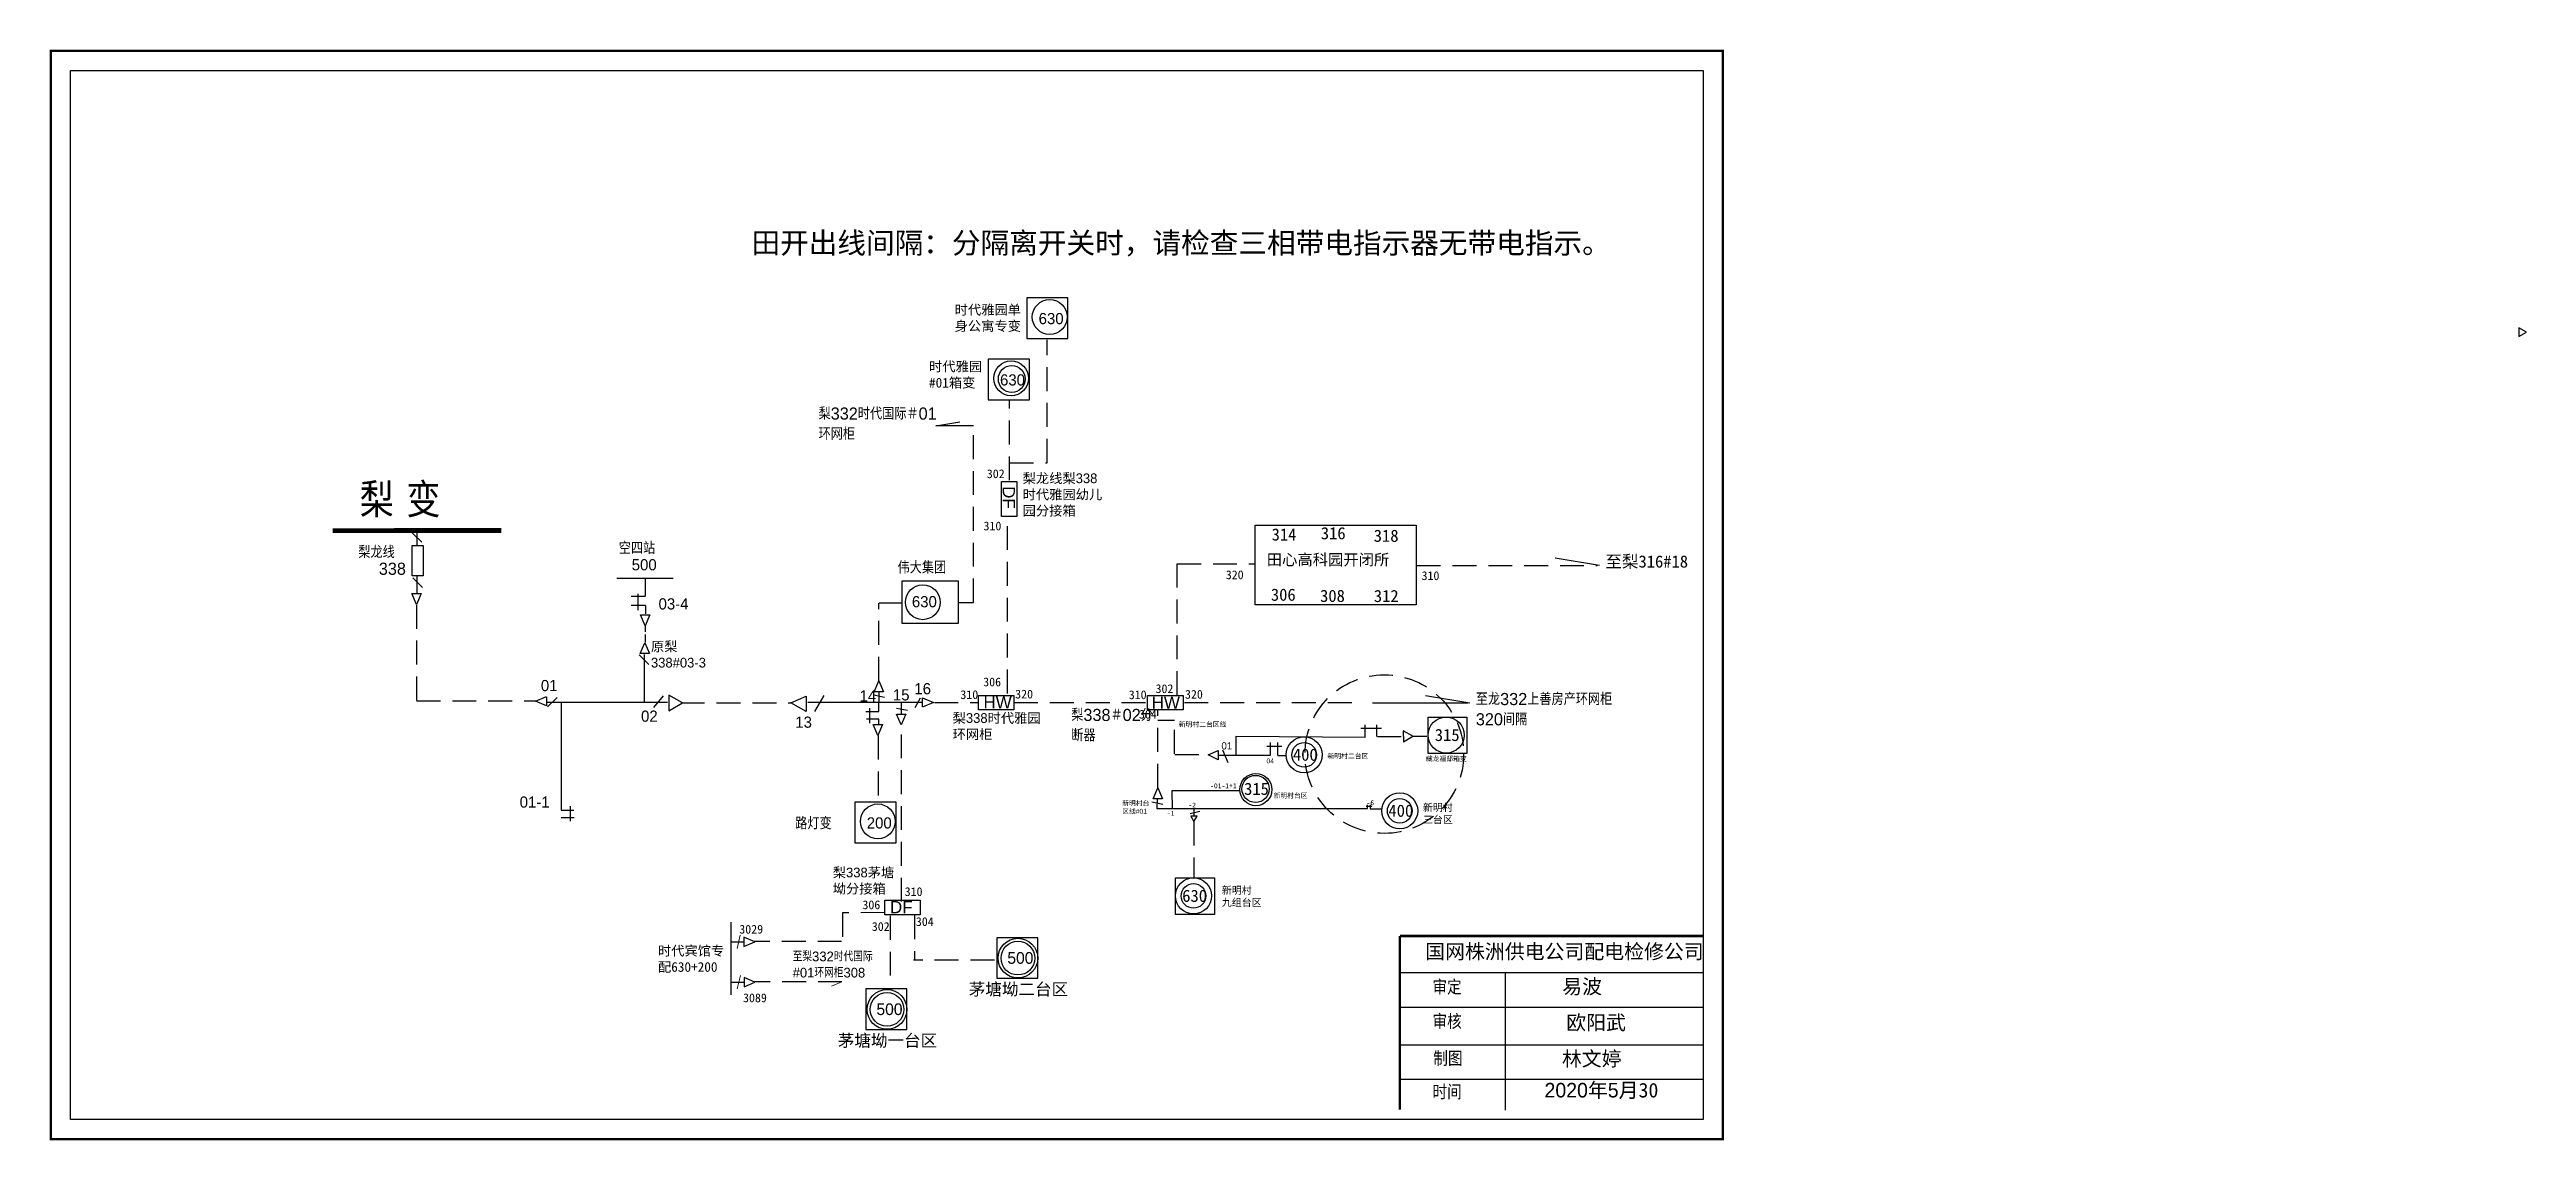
# Model space of a CAD drawing. Extents: x -52 to 458, y 0 to 224.
import ezdxf

# ---------------------------------------------------------------- set-up
doc = ezdxf.new("R2010")
doc.units = 0
doc.header["$LTSCALE"] = 0.774411
doc.header["$MEASUREMENT"] = 0
doc.linetypes.add('ACAD_ISO02W100', pattern=[15, 12, -3])
doc.linetypes.add('DASHED2', pattern=[9.525, 6.35, -3.175])
doc.layers.get('0').update_dxf_attribs({"linetype": 'CONTINUOUS'})
doc.layers.add('0-RefEdit0', color=7, linetype='CONTINUOUS')
doc.layers.add('MiniCADLayer', color=7, linetype='CONTINUOUS', lineweight=20)
doc.styles.add('hztxt_txtstyle_0.00_0_0', font='', dxfattribs={"bigfont": 'hztxt.shx'})
doc.styles.add('hztxt_txtstyle_2.00_0_0', font='', dxfattribs={"height": 2, "bigfont": 'hztxt.shx'})
doc.styles.add('hztxt_txtstyle_2.30_0_0', font='', dxfattribs={"height": 2.3, "bigfont": 'hztxt.shx'})
doc.styles.add('hztxt_txtstyle_2.50_0_0', font='', dxfattribs={"height": 2.5, "bigfont": 'hztxt.shx'})
doc.styles.add('hztxt_txtstyle_3.00_0_0', font='', dxfattribs={"height": 3, "bigfont": 'hztxt.shx'})
doc.styles.get("Standard").update_dxf_attribs({"font": '', "height": 2.5})
doc.styles.add('字体', font='simkai_0.ttf', dxfattribs={"height": 2.5})
doc.styles.add('楷体_GB2312_txtstyle_2.31_0_0', font='simkai_0.ttf', dxfattribs={"height": 2.31})
doc.styles.get('hztxt_txtstyle_0.00_0_0').set_extended_font_data('hztxt')
doc.styles.get('hztxt_txtstyle_2.00_0_0').set_extended_font_data('hztxt')
doc.styles.get('hztxt_txtstyle_2.30_0_0').set_extended_font_data('hztxt')
doc.styles.get('hztxt_txtstyle_2.50_0_0').set_extended_font_data('hztxt')
doc.styles.get('hztxt_txtstyle_3.00_0_0').set_extended_font_data('hztxt')
doc.styles.get('Standard').set_extended_font_data('SimSun')

msp = doc.modelspace()

# ---------------------------------------------------------------- linework, layer by layer
at = {"color": 7, "linetype": 'DASHED2'}
for p, q in [((153.54, 139.15), (153.54, 164.47)), ((145.8, 135.53), (145.8, 151.95)), ((138.33, 110.4), (138.33, 146.77)), ((145.79, 139.13), (153.54, 139.15)), ((145.36, 91.7), (145.36, 128.07)), ((180.26, 91.33), (180.26, 118.33)), ((118.9, 94.3), (118.9, 110.23)), ((130.32, 89.79), (139.35, 89.79)), ((146.71, 89.79), (174.07, 89.79)), ((176.25, 72.29), (176.25, 88.22)), ((181.75, 89.79), (218.13, 89.79)), ((118.73, 83.01), (118.73, 69.47)), ((123.57, 48.84), (123.57, 85.21)), ((179.74, 79.28), (179.74, 86.02)), ((192.39, 78.97), (192.39, 82.88)), ((218.05, 84.55), (222.29, 84.55)), ((218.95, 82.75), (218.95, 85.2)), ((221.36, 82.79), (221.36, 85.23)), ((221.44, 82.79), (226.8, 82.8)), ((228.79, 82.88), (231.65, 82.88)), ((179.78, 79.13), (186.62, 79.13)), ((120.07, 46.59), (111.42, 46.54)), ((111.42, 46.54), (111.42, 40.59)), ((121.24, 45.92), (121.24, 31.2)), ((126.19, 46.03), (126.19, 36.79)), ((111.24, 40.62), (93.34, 40.62)), ((142.66, 36.81), (126.02, 36.81)), ((111.29, 32.31), (93.39, 32.31))]:
    msp.add_line(p, q, dxfattribs=at)
at = {"color": 0, "linetype": 'Continuous'}
for p, q in [((138.33, 146.77), (130.6, 146.77)), ((130.63, 146.77), (135.56, 147.57)), ((267.11, 117.98), (257.99, 119.5)), ((118.94, 110.34), (123.67, 110.34)), ((135.24, 110.4), (138.33, 110.4)), ((117.96, 92.03), (118.92, 94.27)), ((119.88, 92.03), (117.96, 92.03)), ((118.92, 94.27), (119.88, 92.03)), ((118.92, 91.99), (118.92, 89.8)), ((74.53, 91.2), (72.52, 88.8)), ((75.69, 91.33), (75.69, 88.09)), ((78.48, 89.78), (75.69, 91.33)), ((75.69, 88.09), (78.48, 89.78)), ((100.76, 89.78), (103.92, 91.15)), ((103.95, 87.95), (100.76, 89.78)), ((103.92, 91.15), (103.95, 87.95)), ((107.58, 91.29), (105.67, 87.96)), ((116.18, 87.97), (118.87, 87.97)), ((116.99, 88.64), (116.99, 85.55)), ((117.84, 91.37), (120.08, 90.92)), ((118.87, 87.97), (118.87, 89.71)), ((220.47, 89.72), (240.02, 89.72)), ((240.46, 89.69), (231.34, 91.21)), ((118.87, 86.36), (116.32, 86.36)), ((118.71, 83.04), (117.75, 85.27)), ((117.82, 85.27), (119.67, 85.27)), ((119.67, 85.27), (118.71, 83.04)), ((118.87, 85.28), (118.87, 86.36)), ((176.25, 86.15), (179.68, 86.15))]:
    msp.add_line(p, q, dxfattribs=at)
at = {"linetype": 'Continuous'}
for p, q in [((24.89, 122.78), (22.91, 124.76)), ((23.8, 109.99), (22.84, 112.22)), ((22.9, 112.22), (24.76, 112.22)), ((24.98, 113.48), (23, 115.47)), ((24.76, 112.22), (23.8, 109.99)), ((23.82, 115.86), (23.82, 112.08)), ((64.97, 115.43), (76.61, 115.43)), ((70.91, 111.78), (70.91, 115.2)), ((70.79, 105.62), (69.83, 107.86)), ((69.89, 107.86), (71.75, 107.86)), ((71.75, 107.86), (70.79, 105.62)), ((69.81, 99.87), (70.77, 102.11)), ((70.77, 102.11), (71.73, 99.87)), ((69.58, 99.64), (71.56, 97.66)), ((71.66, 99.87), (69.81, 99.87)), ((70.69, 89.74), (70.69, 99.67)), ((48.27, 90.08), (50.51, 91.04)), ((50.51, 89.12), (48.27, 90.08)), ((50.51, 90.97), (50.51, 89.12)), ((50.74, 88.9), (52.72, 90.87)), ((53.55, 89.83), (53.55, 67.68)), ((123.47, 85.22), (122.51, 87.45)), ((122.58, 87.45), (124.43, 87.45)), ((124.43, 87.45), (123.47, 85.22)), ((127.87, 90.79), (130.11, 89.82)), ((127.87, 88.93), (127.87, 90.79)), ((130.11, 89.82), (127.87, 88.86)), ((175.31, 70.02), (176.27, 72.26)), ((176.27, 72.26), (177.23, 70.02)), ((177.17, 70.02), (175.31, 70.02)), ((176.12, 67.98), (181.01, 67.98)), ((93.35, 40.6), (91.11, 41.56)), ((91.11, 41.5), (91.11, 39.64)), ((91.11, 39.64), (93.35, 40.6)), ((93.39, 32.3), (91.15, 33.26)), ((91.15, 33.19), (91.15, 31.34)), ((91.15, 31.34), (93.39, 32.3)), ((226.1, 34.26), (288.46, 34.26)), ((247.74, 34.26), (247.74, 5.92)), ((226.1, 27.16), (288.46, 27.16)), ((226.1, 19.41), (288.46, 19.41)), ((226.1, 12.31), (288.46, 12.31))]:
    msp.add_line(p, q, dxfattribs=at)
at = {"linetype": 'ACAD_ISO02W100'}
msp.add_line((23.92, 122.16), (23.93, 125.25), dxfattribs=at)
at = {"linetype": 'DASHED2'}
for p, q in [((180.27, 118.32), (196.39, 118.32)), ((23.8, 109.92), (23.8, 90.28)), ((23.78, 90.13), (48.31, 90.13))]:
    msp.add_line(p, q, dxfattribs=at)
at = {"color": 0, "linetype": 'DASHED2'}
for p, q in [((229.53, 118.01), (266.67, 118.01)), ((78.13, 89.78), (100.76, 89.78))]:
    msp.add_line(p, q, dxfattribs=at)
at = {"color": 7, "linetype": 'Continuous'}
for p, q in [((69.36, 108.82), (69.36, 112.2)), ((70.88, 111.65), (67.94, 111.65)), ((70.88, 109.8), (67.94, 109.8)), ((70.88, 109.8), (70.88, 108.06)), ((70.88, 104.35), (70.88, 105.66)), ((70.88, 102.18), (70.88, 103.81)), ((75.43, 89.79), (50.51, 89.79)), ((127.69, 89.79), (104.3, 89.79)), ((122.55, 88.67), (124.79, 88.22)), ((123.47, 89.7), (123.47, 87.51)), ((127.42, 90.71), (126.27, 88.75)), ((199.38, 81.6), (199.38, 78.92)), ((200.99, 78.92), (200.99, 81.62)), ((198.71, 80.8), (201.79, 80.8)), ((179.32, 67.94), (179.25, 71.69)), ((179.25, 71.69), (193.18, 71.69)), ((53.56, 67.68), (56.11, 67.68)), ((55.44, 65.4), (55.44, 68.49)), ((175.04, 69.35), (177.28, 68.91)), ((176.12, 69.98), (176.11, 67.94)), ((176.19, 68.04), (176.19, 68.04)), ((56.24, 66.07), (53.56, 66.07)), ((88.45, 44.64), (88.42, 29.67)), ((88.55, 40.58), (90.98, 40.58)), ((88.59, 32.27), (91.02, 32.27))]:
    msp.add_line(p, q, dxfattribs=at)
at = {"color": 7}
msp.add_line((192.39, 82.88), (219.02, 82.7), dxfattribs=at)
at = {"color": 7, "linetype": 'Continuous', "ltscale": 2}
for p, q in [((186.62, 79.03), (188.71, 79.93)), ((188.71, 78.03), (186.62, 79.03)), ((188.71, 79.93), (188.71, 78.03)), ((188.81, 78.96), (199.38, 78.96)), ((189.57, 80.1), (190.7, 77.45))]:
    msp.add_line(p, q, dxfattribs=at)
at = {"linetype": 'Continuous', "const_width": 0.5}
msp.add_lwpolyline([(-51.47, 223.92), (292.51, 223.92), (292.51, -0.05), (-51.47, -0.05)], close=True, dxfattribs=at)
at = {"linetype": 'Continuous'}
for points in [[(-47.42, 219.87), (288.46, 219.87), (288.46, 4), (-47.42, 4)], [(196.3, 126.33), (229.41, 126.33), (229.41, 109.93), (196.3, 109.93)], [(25.13, 122.1), (25.13, 115.85), (22.91, 115.85), (22.91, 122.1)], [(139.37, 88.3), (139.37, 91.27), (146.66, 91.27), (146.66, 88.3)], [(174.17, 88.3), (174.17, 91.27), (181.46, 91.27), (181.46, 88.3)], [(231.87, 86.82), (239.88, 86.82), (239.88, 79.31), (231.87, 79.31)], [(179.91, 53.72), (187.91, 53.72), (187.91, 46.22), (179.91, 46.22)], [(120.13, 46.15), (120.13, 49.12), (127.42, 49.12), (127.42, 46.15)]]:
    msp.add_lwpolyline(points, close=True, dxfattribs=at)
at = {"color": 7}
for points in [[(149.33, 164.73), (157.79, 164.73), (157.79, 173.05), (149.33, 173.05)], [(141.39, 152.1), (149.85, 152.1), (149.85, 160.43), (141.39, 160.43)], [(113.98, 60.95), (122.44, 60.95), (122.44, 69.28), (113.98, 69.28)], [(143.13, 33.09), (151.6, 33.09), (151.6, 41.42), (143.13, 41.42)], [(116.2, 22.54), (124.67, 22.54), (124.67, 30.87), (116.2, 30.87)]]:
    msp.add_lwpolyline(points, close=True, dxfattribs=at)
at = {"color": 7, "linetype": 'DASHED2'}
for points in [[(457.84, 166.02), (456.29, 166.91), (456.29, 165.13)], [(228.73, 82.91), (226.77, 83.98), (226.82, 81.75)]]:
    msp.add_lwpolyline(points, close=True, dxfattribs=at)
at = {"color": 0, "linetype": 'Continuous'}
msp.add_lwpolyline([(144.14, 135.27), (147.28, 135.27), (147.28, 128.08), (144.14, 128.08)], close=True, dxfattribs=at)
at = {"linetype": 'Continuous'}
for points, const_width in [([(41.23, 125.2), (6.5, 125.18)], 1), ([(226.06, 41.77), (226.06, 6.04)], 0.5), ([(226.1, 41.77), (288.46, 41.77)], 0.5)]:
    msp.add_lwpolyline(points, dxfattribs=dict(at, const_width=const_width))
at = {"color": 7, "linetype": 'Continuous'}
for points in [[(135.24, 114.82), (135.24, 106.1), (123.72, 106.1), (123.72, 114.82)], [(183.7, 65.31), (184.34, 66.41), (183.06, 66.41)]]:
    msp.add_lwpolyline(points, close=True, dxfattribs=at)
for points in [[(181.01, 67.98), (183.7, 67.98), (183.7, 66.41)], [(182.94, 66.97), (184.9, 67.45)], [(183.7, 67.98), (219.4, 67.98), (219.4, 68.75)], [(219.14, 68.48), (220.33, 68.48)], [(219.94, 68.77), (219.94, 67.95), (222.2, 67.95)]]:
    msp.add_lwpolyline(points, dxfattribs=at)
at = {"color": 7, "linetype": 'DASHED2'}
msp.add_lwpolyline([(183.7, 65.31), (183.7, 53.73)], dxfattribs=at)
at = {"linetype": 'Continuous'}
for centre, radius in [((154.04, 169.14), 3.58), ((146.1, 156.51), 3.58), ((146.23, 156.38), 2.76), ((127.93, 110.44), 3.58), ((118.69, 65.36), 3.58)]:
    msp.add_circle(centre, radius, dxfattribs=at)
at = {"color": 1, "linetype": 'DASHED2'}
msp.add_circle((222.87, 79.2), 16.32, dxfattribs=at)
at = {"color": 7}
for centre, radius in [((235.59, 83.12), 3.71), ((206.39, 79.05), 3.71), ((206.39, 79.05), 2.53), ((226.04, 67.53), 3.71), ((226.04, 67.53), 2.53), ((183.62, 50.02), 3.71), ((183.62, 50.02), 2.53), ((147.5, 37.22), 4.08), ((147.5, 37.22), 3.47), ((120.57, 26.67), 4.08), ((120.57, 26.67), 3.47)]:
    msp.add_circle(centre, radius, dxfattribs=at)
at = {"color": 7, "linetype": 'Continuous'}
for centre, radius in [((196.46, 71.89), 3.3), ((196.39, 72.03), 2.8)]:
    msp.add_circle(centre, radius, dxfattribs=at)
at = {"layer": '0-RefEdit0', "color": 0, "linetype": 'ByBlock', "ltscale": 2}
msp.add_line((200.98, 78.93), (202.67, 78.93), dxfattribs=at)
at = {"layer": 'MiniCADLayer', "color": 7, "linetype": 'Continuous', "ltscale": 0.644593}
for p, q in [((90.36, 41.92), (89.71, 39.21)), ((90.4, 33.62), (89.76, 30.91)), ((111.29, 32.31), (109.18, 31.42))]:
    msp.add_line(p, q, dxfattribs=at)

# ---------------------------------------------------------------- texts
at = {"color": 1, "linetype": 'Continuous', "attachment_point": 1, "style": '字体'}
for s, insert, char_height, width in [('{\\fSimSun|b0|i0|c134|p2;田开出线间隔：分隔离开关时，请检查三相带电指示器无带电指示。}', (92.68, 186.53), 4.32, 184.7594), ('{\\fSimSun|b0|i0|c134|p2;\\C256;原梨\\fhztxt|b0|i0|c134|p0;338#03-3}', (72.01, 102.35), 2, 14.7295)]:
    msp.add_mtext(s, dxfattribs=dict(at, insert=insert, char_height=char_height, width=width))
at = {"attachment_point": 1}
for s, insert, char_height, width, style in [('{\\fSimSun|b0|i0|c134|p2;时代雅园单身公寓专变}', (134.49, 171.62), 2, 14.0039, 'hztxt_txtstyle_0.00_0_0'), ('630', (151.76, 169.96), 2.3, 12.9976, 'hztxt_txtstyle_0.00_0_0'), ('{\\fSimSun|b0|i0|c134|p2;时代雅园#01箱变}', (129.21, 159.95), 2, 14.0039, 'hztxt_txtstyle_0.00_0_0'), ('630', (143.82, 157.34), 2.3, 12.9976, 'hztxt_txtstyle_0.00_0_0'), ('梨332时代国际＃01环网柜', (106.49, 150.52), 2.5, 24.3719, 'hztxt_txtstyle_0.00_0_0'), ('{\\fKaiTi_GB2312|b0|i0|c134|p49;\\H0.7826x;302}', (141.1, 137.78), 2.3, 12.9976, 'hztxt_txtstyle_0.00_0_0'), ('{\\fSimSun|b0|i0|c134|p2;梨龙线梨}338{\\fSimSun|b0|i0|c134|p2;时代雅园幼儿园分接箱}', (148.47, 136.95), 2, 16.9963, 'hztxt_txtstyle_0.00_0_0'), ('空四站', (65.39, 122.85), 2.5, 28.642, 'hztxt_txtstyle_0.00_0_0'), ('{\\fKaiTi_GB2312|b0|i0|c134|p49;\\H0.7826x;310}', (140.42, 127.04), 2.3, 12.9976, 'hztxt_txtstyle_0.00_0_0'), ('500', (68.05, 119.31), 2.3, 12.9976, 'hztxt_txtstyle_0.00_0_0'), ('伟大集团', (122.74, 118.85), 2.5, 14.0039, 'hztxt_txtstyle_0.00_0_0'), ('{\\fSimSun|b0|i0|c134|p2;至梨316#18}', (268.34, 120.08), 2.5, 28.642, 'hztxt_txtstyle_0.00_0_0'), ('{\\fKaiTi_GB2312|b0|i0|c134|p49;\\H0.7826x;320}', (190.26, 116.99), 2.3, 12.9976, 'hztxt_txtstyle_0.00_0_0'), ('{\\fKaiTi_GB2312|b0|i0|c134|p49;\\H0.7826x;310}', (230.53, 116.81), 2.3, 12.9976, 'hztxt_txtstyle_0.00_0_0'), ('03-4', (73.57, 111.26), 2.3, 12.9976, 'hztxt_txtstyle_0.00_0_0'), ('630', (125.69, 111.71), 2.3, 12.9976, 'hztxt_txtstyle_0.00_0_0'), ('01', (49.36, 94.45), 2.3, 12.9976, 'hztxt_txtstyle_0.00_0_0'), ('15', (121.78, 92.54), 2.3, 12.9976, 'hztxt_txtstyle_0.00_0_0'), ('16', (126.2, 93.81), 2.3, 12.9976, 'hztxt_txtstyle_0.00_0_0'), ('{\\fKaiTi_GB2312|b0|i0|c134|p49;\\H0.7826x;310}', (135.66, 92.33), 2.3, 12.9976, 'hztxt_txtstyle_0.00_0_0'), ('{\\fKaiTi_GB2312|b0|i0|c134|p49;\\H0.7826x;306}', (140.36, 94.95), 2.3, 12.9976, 'hztxt_txtstyle_0.00_0_0'), ('{\\fKaiTi_GB2312|b0|i0|c134|p49;\\H0.7826x;320}', (146.94, 92.45), 2.3, 12.9976, 'hztxt_txtstyle_0.00_0_0'), ('{\\fKaiTi_GB2312|b0|i0|c134|p49;\\H0.7826x;310}', (170.3, 92.31), 2.3, 12.9976, 'hztxt_txtstyle_0.00_0_0'), ('{\\fKaiTi_GB2312|b0|i0|c134|p49;\\H0.7826x;302}', (175.81, 93.56), 2.3, 12.9976, 'hztxt_txtstyle_0.00_0_0'), ('{\\fKaiTi_GB2312|b0|i0|c134|p49;\\H0.7826x;320}', (181.87, 92.4), 2.3, 12.9976, 'hztxt_txtstyle_0.00_0_0'), ('至龙332上善房产环网柜320间隔', (241.7, 91.78), 2.5, 28.642, 'hztxt_txtstyle_0.00_0_0'), ('{\\fSimSun|b0|i0|c134|p2;梨}338{\\fSimSun|b0|i0|c134|p2;时代雅园环网柜}', (134.07, 87.62), 2, 20.5828, 'hztxt_txtstyle_0.00_0_0'), ('{\\fArial|b0|i0|c0|p32;\\H1.087x;HW}', (140.41, 91.1), 2.3, 12.9976, 'hztxt_txtstyle_0.00_0_0'), ('梨338＃02分断器', (158.47, 88.51), 2.5, 17.6633, 'hztxt_txtstyle_0.00_0_0'), ('{\\fKaiTi_GB2312|b0|i0|c134|p49;\\H0.7826x;304}', (172.4, 88.3), 2.3, 12.9976, 'hztxt_txtstyle_0.00_0_0'), ('{\\fArial|b0|i0|c0|p32;\\H1.087x;HW}', (175.01, 91.04), 2.3, 12.9976, 'hztxt_txtstyle_0.00_0_0'), ('{\\fSimSun|b0|i0|c134|p2;新明村二台区线}', (180.59, 85.84), 1, 28.642, 'hztxt_txtstyle_0.00_0_0'), ('01', (189.36, 81.65), 1.5, 28.642, 'hztxt_txtstyle_0.00_0_0'), ('{\\fSimSun|b0|i0|c134|p2;315}', (233.26, 84.39), 2.5, 28.642, 'hztxt_txtstyle_2.50_0_0'), ('04', (198.64, 78.3), 1, 28.642, 'hztxt_txtstyle_0.00_0_0'), ('{\\fSimSun|b0|i0|c134|p2;400}', (204.07, 80.33), 2.5, 28.642, 'hztxt_txtstyle_0.00_0_0'), ('{\\fSimSun|b0|i0|c134|p2;新明村二台区}', (211.18, 79.32), 1, 10.2158, 'hztxt_txtstyle_0.00_0_0'), ('{\\fSimSun|b0|i0|c134|p2;藏龙福邸箱变}', (231.42, 78.76), 1, 28.642, 'hztxt_txtstyle_0.00_0_0'), ('{\\fSimSun|b0|i0|c134|p2;-01-1+1}', (187.04, 73.18), 1, 28.642, 'hztxt_txtstyle_0.00_0_0'), ('{\\fSimSun|b0|i0|c134|p2;315}', (194.03, 73.3), 2.5, 28.642, 'hztxt_txtstyle_0.00_0_0'), ('01-1', (45, 70.48), 2.3, 12.9976, 'hztxt_txtstyle_0.00_0_0'), ('路灯变', (101.7, 66.21), 2.5, 28.642, 'hztxt_txtstyle_0.00_0_0'), ('{\\fSimSun|b0|i0|c134|p2;新明村台}\\P{\\fSimSun|b0|i0|c134|p2;区线}#01', (168.95, 69.61), 1, 28.642, 'hztxt_txtstyle_0.00_0_0'), ('{\\fSimSun|b0|i0|c134|p2;-1}', (178.16, 67.51), 1, 28.642, 'hztxt_txtstyle_0.00_0_0'), ('{\\fSimSun|b0|i0|c134|p2;-2}', (182.57, 69.22), 1, 28.642, 'hztxt_txtstyle_0.00_0_0'), ('{\\fSimSun|b0|i0|c134|p2;新明村台区}', (200.09, 71.17), 1, 10.2158, 'hztxt_txtstyle_0.00_0_0'), ('{\\fSimSun|b0|i0|c134|p2;-6}', (219.21, 69.69), 1, 28.642, 'hztxt_txtstyle_0.00_0_0'), ('{\\fSimSun|b0|i0|c134|p2;400}', (223.72, 68.81), 2.5, 28.642, 'hztxt_txtstyle_0.00_0_0'), ('{\\fSimSun|b0|i0|c134|p2;新明村\\P三台区}', (230.83, 68.96), 1.5, 9.2004, 'hztxt_txtstyle_0.00_0_0'), ('200', (116.41, 66.19), 2.3, 12.9976, 'hztxt_txtstyle_0.00_0_0'), ('{\\fSimSun|b0|i0|c134|p2;梨}338{\\fSimSun|b0|i0|c134|p2;茅塘坳分接箱}', (109.41, 55.84), 2, 14.9853, 'hztxt_txtstyle_0.00_0_0'), ('{\\fKaiTi_GB2312|b0|i0|c134|p49;\\H0.7826x;310}', (124.2, 51.8), 2.3, 12.9976, 'hztxt_txtstyle_0.00_0_0'), ('{\\fSimSun|b0|i0|c134|p2;630}', (181.3, 51.3), 2.5, 28.642, 'hztxt_txtstyle_2.50_0_0'), ('{\\fSimSun|b0|i0|c134|p2;新明村\\P九组台区}', (189.45, 51.93), 1.5, 9.2004, 'hztxt_txtstyle_0.00_0_0'), ('{\\fKaiTi_GB2312|b0|i0|c134|p49;\\H0.7826x;306}', (115.51, 49.09), 2.3, 12.9976, 'hztxt_txtstyle_2.30_0_0'), ('{\\fArial|b0|i0|c0|p32;\\H1.087x;DF}', (121.18, 48.96), 2.3, 12.9976, 'hztxt_txtstyle_0.00_0_0'), ('{\\fKaiTi_GB2312|b0|i0|c134|p49;\\H0.7826x;3029}', (90.18, 44.06), 2.3, 12.9976, 'hztxt_txtstyle_2.30_0_0'), ('{\\fKaiTi_GB2312|b0|i0|c134|p49;\\H0.7826x;302}', (117.44, 44.62), 2.3, 12.9976, 'hztxt_txtstyle_0.00_0_0'), ('{\\fKaiTi_GB2312|b0|i0|c134|p49;\\H0.7826x;304}', (126.5, 45.63), 2.3, 12.9976, 'hztxt_txtstyle_0.00_0_0'), ('{\\fSimSun|b0|i0|c134|p2;}{\\fSimSun|b0|i0|c134|p2;时代宾馆专配630+200}', (73.45, 39.74), 2, 14.9853, 'hztxt_txtstyle_2.00_0_0'), ('至梨332时代国际^J#01环网柜308', (101.16, 38.57), 2, 28.642, 'hztxt_txtstyle_2.00_0_0'), ('{\\fKaiTi_GB2312|b0|i0|c134|p49;\\H0.7826x;3089}', (90.95, 29.95), 2.3, 12.9976, 'hztxt_txtstyle_2.30_0_0')]:
    msp.add_mtext(s, dxfattribs=dict(at, insert=insert, char_height=char_height, width=width, style=style))
at = {"linetype": 'Continuous', "attachment_point": 1}
for s, insert, char_height, width, style in [('梨 变', (12.1, 134.91), 7, 28.4432, 'hztxt_txtstyle_0.00_0_0'), ('338', (16.02, 118.59), 2.5, 5.6554, 'hztxt_txtstyle_0.00_0_0'), ('{\\fSimSun|b0|i0|c134|p2;国网株洲供电公司配电检修公司}', (231.29, 40.08), 3, 82.0179, 'hztxt_txtstyle_0.00_0_0'), ('审定', (232.79, 32.71), 3, 23.4615, 'hztxt_txtstyle_0.00_0_0'), ('{\\fSimSun|b0|i0|c134|p2;易波}', (259.47, 32.9), 3, 23.4615, 'hztxt_txtstyle_0.00_0_0'), ('审核', (232.79, 25.64), 3, 23.4615, 'hztxt_txtstyle_0.00_0_0'), ('{\\fSimSun|b0|i0|c134|p2;欧阳武}', (260.3, 25.47), 3, 33.0539, 'hztxt_txtstyle_0.00_0_0'), ('制图', (232.96, 18.02), 3, 23.4615, 'hztxt_txtstyle_0.00_0_0'), ('{\\fSimSun|b0|i0|c134|p2;林文婷}', (259.41, 18.02), 3, 23.4615, 'hztxt_txtstyle_3.00_0_0'), ('时间', (232.79, 11.14), 3, 23.4615, 'hztxt_txtstyle_0.00_0_0'), ('2020{\\fSimSun|b0|i0|c134|p2;年}5{\\fSimSun|b0|i0|c134|p2;月30}', (255.83, 11.55), 3, 27.5812, 'hztxt_txtstyle_3.00_0_0')]:
    msp.add_mtext(s, dxfattribs=dict(at, insert=insert, char_height=char_height, width=width, style=style))
at = {"color": 0, "linetype": 'Continuous', "insert": (146.88, 134.34), "char_height": 2.5, "width": 3.0441, "attachment_point": 1, "rotation": 270, "style": 'hztxt_txtstyle_0.00_0_0'}
msp.add_mtext('{\\fArial|b0|i0|c0|p32;DF}', dxfattribs=at)
at = {"linetype": 'Continuous', "char_height": 2.5, "width": 5.6554, "attachment_point": 1}
for s, insert in [('314', (199.69, 125.64)), ('316', (209.81, 125.9)), ('318', (220.7, 125.38)), ('306', (199.54, 113.25)), ('308', (209.66, 113.01)), ('312', (220.72, 112.98))]:
    msp.add_mtext(s, dxfattribs=dict(at, insert=insert))
at = {"color": 7, "linetype": 'Continuous', "insert": (11.81, 122.02), "char_height": 2.5, "width": 10.5993, "attachment_point": 1, "style": 'hztxt_txtstyle_0.00_0_0'}
msp.add_mtext('梨龙线', dxfattribs=at)
at = {"color": 7, "insert": (198.69, 120.36), "char_height": 2.31, "width": 52.467, "attachment_point": 1, "style": '楷体_GB2312_txtstyle_2.31_0_0'}
msp.add_mtext('{\\fSimSun|b0|i0|c134|p2;田心高科园开闭所}', dxfattribs=at)
at = {"color": 0, "char_height": 2.3, "attachment_point": 1, "style": 'hztxt_txtstyle_0.00_0_0'}
for s, insert, width in [('14', (114.93, 92.32), 12.9976), ('{\\C256;02}', (69.97, 88.16), 12.9976), ('13', (101.7, 86.92), 5.5261)]:
    msp.add_mtext(s, dxfattribs=dict(at, insert=insert, width=width))
at = {"color": 0, "lineweight": -2, "char_height": 2.4, "width": 5.5226, "attachment_point": 1, "style": 'hztxt_txtstyle_0.00_0_0'}
for insert in [(145.33, 38.46), (118.4, 27.91)]:
    msp.add_mtext('500', dxfattribs=dict(at, insert=insert))
at = {"color": 0, "linetype": 'Continuous', "lineweight": -2, "char_height": 2.496, "width": 23.5733, "attachment_point": 1, "style": 'hztxt_txtstyle_0.00_0_0'}
for s, insert in [('{\\fSimSun|b0|i0|c134|p2;\\C256;茅塘坳二台区}', (137.4, 32.07)), ('{\\fSimSun|b0|i0|c134|p2;\\C256;茅塘坳一台区}', (110.46, 21.52))]:
    msp.add_mtext(s, dxfattribs=dict(at, insert=insert))

doc.saveas('drawing.dxf')
